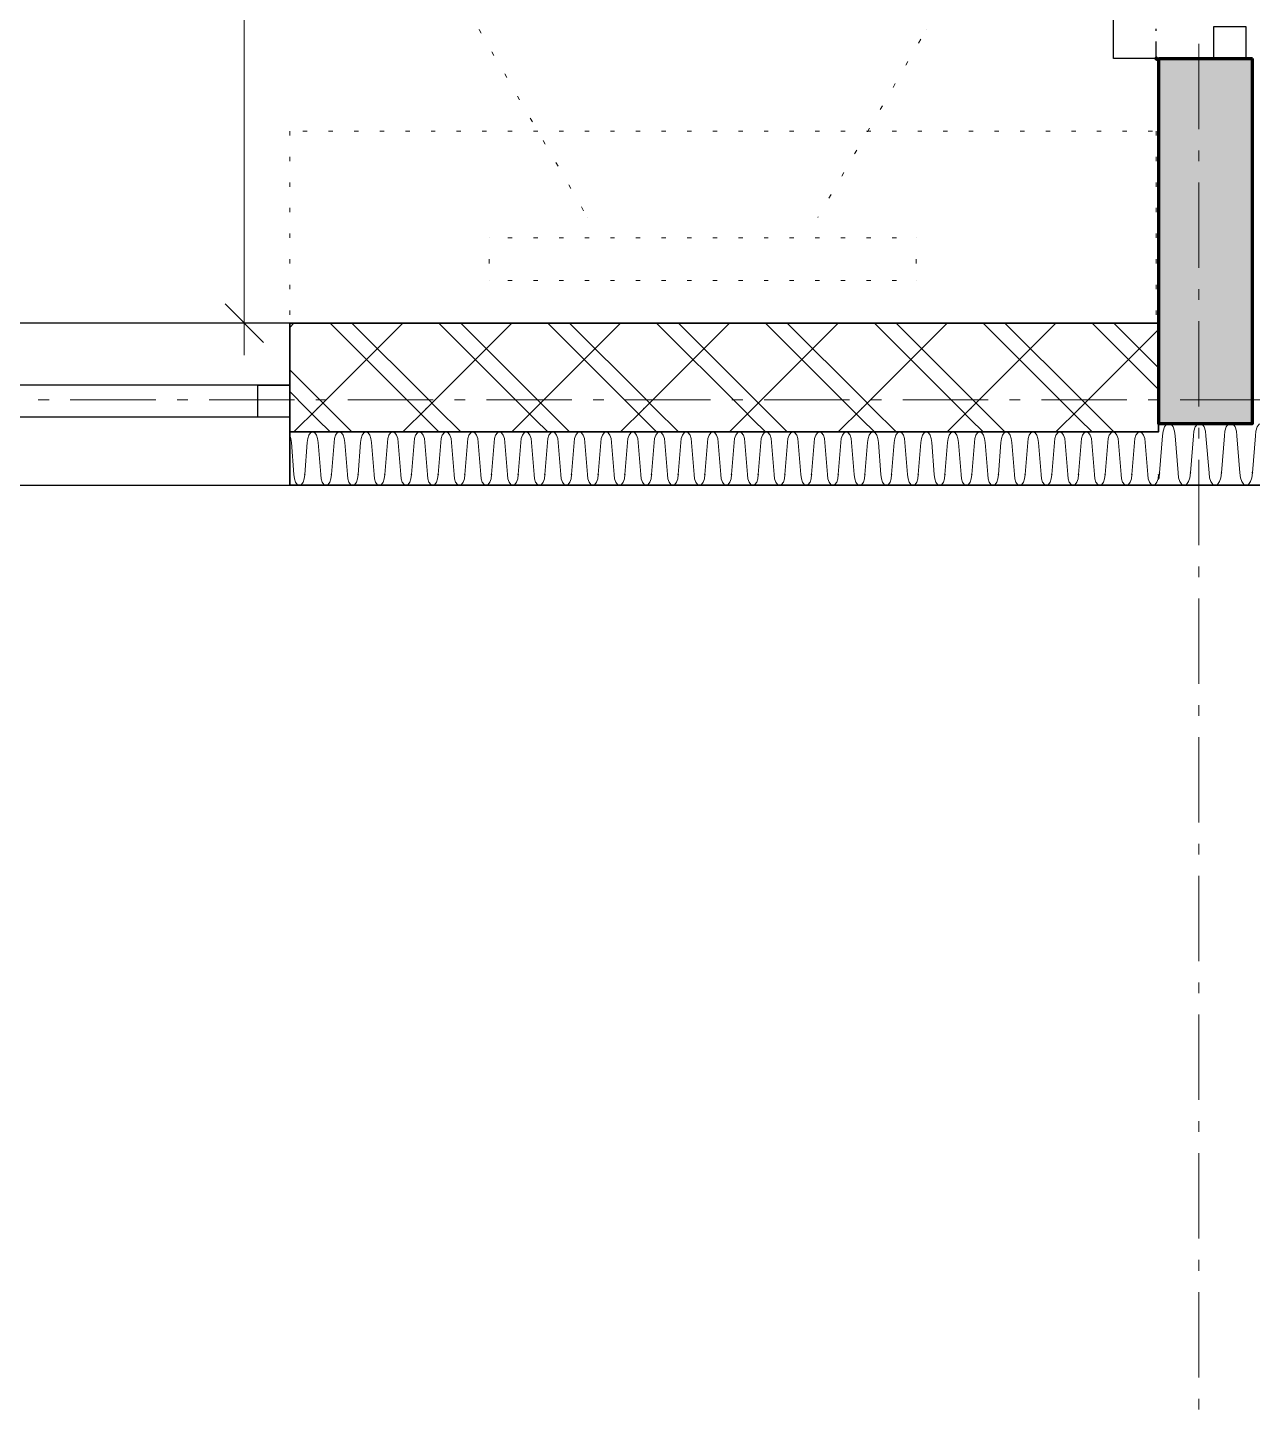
# Model space of a CAD drawing. Header units: millimetres. Extents: x 0 to 594, y 0 to 420.
# Drawn here: x 514.33 to 543.73, y 126.02 to 159.21 of the extents above; entities that cross this region are included whole.
import ezdxf

# ---------------------------------------------------------------- set-up
doc = ezdxf.new("R2010")
doc.units = ezdxf.units.MM
doc.header["$LTSCALE"] = 8
for name, color, linetype in [('PDF_Dvere', 7, 'Continuous'), ('PDF_Koty delkove', 7, 'Continuous'), ('PDF_Nabytek', 7, 'Continuous'), ('PDF_Obecne 0.25', 7, 'Continuous'), ('PDF_Okna', 7, 'Continuous'), ('PDF_Osy hlavni', 7, 'Continuous'), ('PDF_Steny obvodove nosne', 7, 'Continuous'), ('PDF_Steny sendvic', 7, 'Continuous'), ('PDF_Zatepleni', 7, 'Continuous')]:
    doc.layers.add(name, color=color, linetype=linetype)

msp = doc.modelspace()

# ---------------------------------------------------------------- linework, layer by layer
at = {"layer": 'PDF_Dvere', "lineweight": 25}
msp.add_lwpolyline([(543.58, 159.232), (543.58, 158.464), (542.811, 158.464), (542.811, 159.232)], close=True, dxfattribs=at)
at = {"layer": 'PDF_Koty delkove', "lineweight": 18}
for points in [[(519.529, 152.109), (519.529, 182.523), (519.529, 204.332), (519.529, 205.818), (519.529, 206.843), (519.529, 230.059), (519.529, 231.75), (519.529, 233.852)], [(519.99, 151.647), (519.068, 152.57)], [(520.298, 152.109), (519.529, 152.109), (518.76, 152.109)], [(519.529, 152.109), (519.529, 151.34)]]:
    msp.add_lwpolyline(points, dxfattribs=at)
at = {"layer": 'PDF_Nabytek', "lineweight": 13}
for points in [[(525.159, 159.171), (525.159, 159.171)], [(525.217, 159.07), (525.166, 159.159)], [(535.913, 159.171), (535.913, 159.171)], [(525.524, 158.538), (525.473, 158.626)], [(535.72, 158.836), (535.771, 158.925)], [(535.412, 158.304), (535.464, 158.392)], [(525.832, 158.005), (525.781, 158.094)], [(535.105, 157.771), (535.156, 157.86)], [(526.139, 157.472), (526.088, 157.561)], [(534.797, 157.238), (534.849, 157.327)], [(526.447, 156.94), (526.396, 157.028)], [(520.62, 156.721), (520.62, 156.721)], [(520.62, 156.721), (520.62, 156.721)], [(520.62, 156.616), (520.62, 156.719)], [(521.041, 156.721), (520.938, 156.721)], [(521.656, 156.721), (521.553, 156.721)], [(522.271, 156.721), (522.168, 156.721)], [(522.886, 156.721), (522.783, 156.721)], [(523.501, 156.721), (523.398, 156.721)], [(524.116, 156.721), (524.013, 156.721)], [(524.731, 156.721), (524.628, 156.721)], [(525.346, 156.721), (525.243, 156.721)], [(525.961, 156.721), (525.858, 156.721)], [(526.576, 156.721), (526.473, 156.721)], [(527.191, 156.721), (527.088, 156.721)], [(527.806, 156.721), (527.703, 156.721)], [(528.421, 156.721), (528.318, 156.721)], [(529.036, 156.721), (528.933, 156.721)], [(529.651, 156.721), (529.548, 156.721)], [(530.266, 156.721), (530.163, 156.721)], [(530.881, 156.721), (530.778, 156.721)], [(531.496, 156.721), (531.393, 156.721)], [(532.111, 156.721), (532.008, 156.721)], [(532.726, 156.721), (532.623, 156.721)], [(533.341, 156.721), (533.238, 156.721)], [(533.956, 156.721), (533.853, 156.721)], [(534.571, 156.721), (534.468, 156.721)], [(534.49, 156.706), (534.541, 156.795)], [(535.186, 156.721), (535.083, 156.721)], [(535.801, 156.721), (535.698, 156.721)], [(536.416, 156.721), (536.313, 156.721)], [(537.031, 156.721), (536.928, 156.721)], [(537.646, 156.721), (537.543, 156.721)], [(538.261, 156.721), (538.158, 156.721)], [(538.876, 156.721), (538.773, 156.721)], [(539.491, 156.721), (539.388, 156.721)], [(540.106, 156.721), (540.003, 156.721)], [(540.721, 156.721), (540.618, 156.721)], [(541.336, 156.721), (541.233, 156.721)], [(541.427, 156.721), (541.427, 156.721)], [(541.427, 156.721), (541.427, 156.721)], [(541.427, 156.616), (541.427, 156.719)], [(526.754, 156.407), (526.703, 156.496)], [(520.62, 156.001), (520.62, 156.104)], [(534.182, 156.173), (534.234, 156.262)], [(541.427, 156.001), (541.427, 156.104)], [(527.062, 155.875), (527.011, 155.963)], [(533.875, 155.641), (533.926, 155.729)], [(520.62, 155.386), (520.62, 155.489)], [(527.369, 155.342), (527.318, 155.431)], [(541.427, 155.386), (541.427, 155.489)], [(533.567, 155.108), (533.619, 155.197)], [(520.62, 154.771), (520.62, 154.874)], [(527.677, 154.809), (527.626, 154.898)], [(527.771, 154.647), (527.771, 154.647)], [(533.301, 154.647), (533.311, 154.664)], [(533.301, 154.647), (533.301, 154.647)], [(541.427, 154.771), (541.427, 154.874)], [(520.62, 154.156), (520.62, 154.259)], [(525.411, 154.156), (525.411, 154.159)], [(525.411, 154.159), (525.411, 154.159)], [(525.411, 154.159), (525.411, 154.159)], [(525.961, 154.159), (525.858, 154.159)], [(526.576, 154.159), (526.473, 154.159)], [(527.191, 154.159), (527.088, 154.159)], [(527.806, 154.159), (527.703, 154.159)], [(528.421, 154.159), (528.318, 154.159)], [(529.036, 154.159), (528.933, 154.159)], [(529.651, 154.159), (529.548, 154.159)], [(530.266, 154.159), (530.163, 154.159)], [(530.881, 154.159), (530.778, 154.159)], [(531.496, 154.159), (531.393, 154.159)], [(532.111, 154.159), (532.008, 154.159)], [(532.726, 154.159), (532.623, 154.159)], [(533.341, 154.159), (533.238, 154.159)], [(533.956, 154.159), (533.853, 154.159)], [(534.571, 154.159), (534.468, 154.159)], [(535.186, 154.159), (535.083, 154.159)], [(535.661, 154.156), (535.661, 154.159)], [(535.661, 154.159), (535.661, 154.159)], [(535.661, 154.159), (535.661, 154.159)], [(541.427, 154.156), (541.427, 154.259)], [(520.62, 153.541), (520.62, 153.644)], [(525.411, 153.541), (525.411, 153.644)], [(535.661, 153.541), (535.661, 153.644)], [(541.427, 153.541), (541.427, 153.644)], [(520.62, 152.926), (520.62, 153.029)], [(525.411, 153.134), (525.411, 153.134)], [(525.411, 153.134), (525.411, 153.134)], [(525.961, 153.134), (525.858, 153.134)], [(526.576, 153.134), (526.473, 153.134)], [(527.191, 153.134), (527.088, 153.134)], [(527.806, 153.134), (527.703, 153.134)], [(528.421, 153.134), (528.318, 153.134)], [(529.036, 153.134), (528.933, 153.134)], [(529.651, 153.134), (529.548, 153.134)], [(530.266, 153.134), (530.163, 153.134)], [(530.881, 153.134), (530.778, 153.134)], [(531.496, 153.134), (531.393, 153.134)], [(532.111, 153.134), (532.008, 153.134)], [(532.726, 153.134), (532.623, 153.134)], [(533.341, 153.134), (533.238, 153.134)], [(533.956, 153.134), (533.853, 153.134)], [(534.571, 153.134), (534.468, 153.134)], [(535.186, 153.134), (535.083, 153.134)], [(535.661, 153.134), (535.661, 153.134)], [(535.661, 153.134), (535.661, 153.134)], [(541.427, 152.926), (541.427, 153.029)], [(520.62, 152.311), (520.62, 152.414)], [(541.427, 152.311), (541.427, 152.414)], [(520.62, 152.109), (520.62, 152.109)], [(520.62, 152.109), (520.62, 152.109)], [(521.041, 152.109), (520.938, 152.109)], [(521.656, 152.109), (521.553, 152.109)], [(522.271, 152.109), (522.168, 152.109)], [(522.886, 152.109), (522.783, 152.109)], [(523.501, 152.109), (523.398, 152.109)], [(524.116, 152.109), (524.013, 152.109)], [(524.731, 152.109), (524.628, 152.109)], [(525.346, 152.109), (525.243, 152.109)], [(525.961, 152.109), (525.858, 152.109)], [(526.576, 152.109), (526.473, 152.109)], [(527.191, 152.109), (527.088, 152.109)], [(527.806, 152.109), (527.703, 152.109)], [(528.421, 152.109), (528.318, 152.109)], [(529.036, 152.109), (528.933, 152.109)], [(529.651, 152.109), (529.548, 152.109)], [(530.266, 152.109), (530.163, 152.109)], [(530.881, 152.109), (530.778, 152.109)], [(531.496, 152.109), (531.393, 152.109)], [(532.111, 152.109), (532.008, 152.109)], [(532.726, 152.109), (532.623, 152.109)], [(533.341, 152.109), (533.238, 152.109)], [(533.956, 152.109), (533.853, 152.109)], [(534.571, 152.109), (534.468, 152.109)], [(535.186, 152.109), (535.083, 152.109)], [(535.801, 152.109), (535.698, 152.109)], [(536.416, 152.109), (536.313, 152.109)], [(537.031, 152.109), (536.928, 152.109)], [(537.646, 152.109), (537.543, 152.109)], [(538.261, 152.109), (538.158, 152.109)], [(538.876, 152.109), (538.773, 152.109)], [(539.491, 152.109), (539.388, 152.109)], [(540.106, 152.109), (540.003, 152.109)], [(540.721, 152.109), (540.618, 152.109)], [(541.336, 152.109), (541.233, 152.109)], [(541.427, 152.109), (541.427, 152.109)], [(541.427, 152.109), (541.427, 152.109)]]:
    msp.add_lwpolyline(points, dxfattribs=at)
at = {"layer": 'PDF_Obecne 0.25', "lineweight": 25}
msp.add_lwpolyline([(541.427, 158.464), (540.402, 158.464), (540.402, 168.714), (541.427, 168.714)], dxfattribs=at)
at = {"layer": 'PDF_Okna', "lineweight": 25}
for points in [[(520.62, 152.109), (510.37, 152.109)], [(520.62, 150.622), (510.37, 150.622)], [(520.62, 149.854), (510.37, 149.854)], [(510.37, 148.214), (520.62, 148.214)]]:
    msp.add_lwpolyline(points, dxfattribs=at)
msp.add_lwpolyline([(520.62, 149.854), (519.851, 149.854), (519.851, 150.622), (520.62, 150.622)], close=True, dxfattribs=at)
at = {"layer": 'PDF_Osy hlavni', "lineweight": 18}
for points in [[(542.452, 156.77), (542.452, 158.82)], [(542.452, 156.001), (542.452, 156.257)], [(542.452, 153.439), (542.452, 155.489)], [(542.452, 152.67), (542.452, 152.926)], [(542.452, 150.108), (542.452, 152.158)], [(514.84, 150.264), (514.583, 150.264)], [(517.402, 150.264), (515.352, 150.264)], [(518.171, 150.264), (517.915, 150.264)], [(520.733, 150.264), (518.683, 150.264)], [(521.502, 150.264), (521.246, 150.264)], [(524.064, 150.264), (522.015, 150.264)], [(524.833, 150.264), (524.577, 150.264)], [(527.396, 150.264), (525.346, 150.264)], [(528.164, 150.264), (527.908, 150.264)], [(530.727, 150.264), (528.677, 150.264)], [(531.496, 150.264), (531.239, 150.264)], [(534.058, 150.264), (532.008, 150.264)], [(534.827, 150.264), (534.571, 150.264)], [(537.389, 150.264), (535.339, 150.264)], [(538.158, 150.264), (537.902, 150.264)], [(540.721, 150.264), (538.671, 150.264)], [(541.489, 150.264), (541.233, 150.264)], [(544.052, 150.264), (542.002, 150.264)], [(542.452, 149.339), (542.452, 149.595)], [(542.452, 146.776), (542.452, 148.826)], [(542.452, 146.008), (542.452, 146.264)], [(542.452, 143.445), (542.452, 145.495)], [(542.452, 142.676), (542.452, 142.933)], [(542.452, 140.114), (542.452, 142.164)], [(542.452, 139.345), (542.452, 139.601)], [(542.452, 136.783), (542.452, 138.833)], [(542.452, 136.014), (542.452, 136.27)], [(542.452, 133.451), (542.452, 135.501)], [(542.452, 132.683), (542.452, 132.939)], [(542.452, 130.12), (542.452, 132.17)], [(542.452, 129.351), (542.452, 129.608)], [(542.452, 126.789), (542.452, 128.839)], [(542.452, 126.02), (542.452, 126.277)]]:
    msp.add_lwpolyline(points, dxfattribs=at)
at = {"layer": 'PDF_Steny obvodove nosne', "lineweight": 70}
for points in [[(541.478, 158.464), (541.478, 152.109), (541.478, 149.7), (543.733, 149.7), (543.733, 158.464)], [(541.478, 158.464), (542.811, 158.464), (543.58, 158.464), (543.733, 158.464)]]:
    msp.add_lwpolyline(points, dxfattribs=at)
at = {"layer": 'PDF_Steny obvodove nosne', "color": 9, "lineweight": 9, "true_color": 0xc0c0c0, "transparency": 33554559}
msp.add_solid([(541.478, 149.7), (543.733, 149.7), (541.478, 158.464), (543.733, 158.464)], dxfattribs=at)
at = {"layer": 'PDF_Steny sendvic', "lineweight": 25}
for points in [[(541.427, 159.127), (541.427, 159.179)], [(541.427, 158.464), (541.427, 158.871)]]:
    msp.add_lwpolyline(points, dxfattribs=at)
at = {"layer": 'PDF_Steny sendvic', "lineweight": 9}
for points in [[(520.62, 152.006), (520.722, 152.109)], [(520.722, 149.495), (521.286, 150.059), (523.336, 152.109)], [(523.638, 150.059), (521.588, 152.109)], [(523.9, 150.32), (522.111, 152.109)], [(523.336, 149.495), (523.9, 150.059), (525.95, 152.109)], [(526.252, 150.059), (524.202, 152.109)], [(526.514, 150.32), (524.725, 152.109)], [(525.95, 149.495), (526.514, 150.059), (528.564, 152.109)], [(528.866, 150.059), (526.816, 152.109)], [(529.127, 150.32), (527.339, 152.109)], [(528.564, 149.495), (529.127, 150.059), (531.177, 152.109)], [(531.48, 150.059), (529.43, 152.109)], [(531.741, 150.32), (529.952, 152.109)], [(531.177, 149.495), (531.741, 150.059), (533.791, 152.109)], [(534.093, 150.059), (532.043, 152.109)], [(534.355, 150.32), (532.566, 152.109)], [(533.791, 149.495), (534.355, 150.059), (536.405, 152.109)], [(536.707, 150.059), (534.657, 152.109)], [(536.968, 150.32), (535.18, 152.109)], [(536.405, 149.495), (536.968, 150.059), (539.018, 152.109)], [(539.321, 150.059), (537.271, 152.109)], [(539.582, 150.32), (537.794, 152.109)], [(541.478, 150.515), (539.885, 152.109)], [(541.478, 151.038), (540.407, 152.109)], [(539.018, 149.495), (539.582, 150.059), (541.478, 151.955)], [(521.286, 150.32), (520.62, 150.986)], [(521.025, 150.059), (520.62, 150.464)], [(521.286, 149.797), (521.025, 150.059)], [(521.547, 150.059), (521.286, 150.32)], [(522.111, 149.495), (521.547, 150.059)], [(523.9, 149.797), (523.638, 150.059)], [(524.161, 150.059), (523.9, 150.32)], [(524.725, 149.495), (524.161, 150.059)], [(526.514, 149.797), (526.252, 150.059)], [(526.775, 150.059), (526.514, 150.32)], [(527.339, 149.495), (526.775, 150.059)], [(529.127, 149.797), (528.866, 150.059)], [(529.389, 150.059), (529.127, 150.32)], [(529.952, 149.495), (529.389, 150.059)], [(531.741, 149.797), (531.48, 150.059)], [(532.002, 150.059), (531.741, 150.32)], [(532.566, 149.495), (532.002, 150.059)], [(534.355, 149.797), (534.093, 150.059)], [(534.616, 150.059), (534.355, 150.32)], [(535.18, 149.495), (534.616, 150.059)], [(536.968, 149.797), (536.707, 150.059)], [(537.23, 150.059), (536.968, 150.32)], [(537.794, 149.495), (537.23, 150.059)], [(539.582, 149.797), (539.321, 150.059)], [(539.844, 150.059), (539.582, 150.32)], [(540.407, 149.495), (539.844, 150.059)], [(521.588, 149.495), (521.286, 149.797)], [(524.202, 149.495), (523.9, 149.797)], [(526.816, 149.495), (526.514, 149.797)], [(529.43, 149.495), (529.127, 149.797)], [(532.043, 149.495), (531.741, 149.797)], [(534.657, 149.495), (534.355, 149.797)], [(537.271, 149.495), (536.968, 149.797)], [(539.885, 149.495), (539.582, 149.797)], [(520.659, 149.239), (520.649, 149.337), (520.621, 149.421), (520.62, 149.423)], [(521.157, 149.495), (521.122, 149.477), (521.08, 149.421), (521.052, 149.337), (521.042, 149.239)], [(521.3, 149.239), (521.29, 149.337), (521.262, 149.421), (521.22, 149.477), (521.184, 149.495)], [(521.798, 149.495), (521.762, 149.477), (521.72, 149.421), (521.692, 149.337), (521.683, 149.239)], [(521.94, 149.239), (521.93, 149.337), (521.902, 149.421), (521.861, 149.477), (521.825, 149.495)], [(522.439, 149.495), (522.403, 149.477), (522.361, 149.421), (522.333, 149.337), (522.323, 149.239)], [(522.571, 149.337), (522.543, 149.421), (522.501, 149.477), (522.465, 149.495)], [(522.581, 149.239), (522.571, 149.337)], [(523.079, 149.495), (523.043, 149.477), (523.002, 149.421), (522.974, 149.337), (522.964, 149.239)], [(523.221, 149.239), (523.212, 149.337), (523.184, 149.421), (523.142, 149.477), (523.106, 149.495)], [(523.72, 149.495), (523.684, 149.477), (523.642, 149.421), (523.614, 149.337), (523.605, 149.239)], [(523.862, 149.239), (523.852, 149.337), (523.824, 149.421), (523.783, 149.477), (523.747, 149.495)], [(524.283, 149.421), (524.255, 149.337), (524.245, 149.239)], [(524.36, 149.495), (524.325, 149.477), (524.283, 149.421)], [(524.503, 149.239), (524.493, 149.337), (524.465, 149.421), (524.423, 149.477), (524.387, 149.495)], [(525.001, 149.495), (524.965, 149.477), (524.923, 149.421), (524.896, 149.337), (524.886, 149.239)], [(525.143, 149.239), (525.133, 149.337), (525.106, 149.421), (525.064, 149.477), (525.028, 149.495)], [(525.642, 149.495), (525.606, 149.477), (525.564, 149.421), (525.536, 149.337), (525.526, 149.239)], [(525.784, 149.239), (525.774, 149.337), (525.746, 149.421), (525.704, 149.477), (525.669, 149.495)], [(526.282, 149.495), (526.246, 149.477), (526.205, 149.421), (526.177, 149.337), (526.167, 149.239)], [(526.425, 149.239), (526.415, 149.337), (526.387, 149.421), (526.345, 149.477), (526.309, 149.495)], [(526.923, 149.495), (526.887, 149.477), (526.845, 149.421), (526.817, 149.337), (526.808, 149.239)], [(527.065, 149.239), (527.055, 149.337), (527.027, 149.421), (526.986, 149.477), (526.95, 149.495)], [(527.564, 149.495), (527.528, 149.477), (527.486, 149.421), (527.458, 149.337), (527.448, 149.239)], [(527.706, 149.239), (527.696, 149.337), (527.668, 149.421), (527.626, 149.477), (527.59, 149.495)], [(528.204, 149.495), (528.168, 149.477), (528.127, 149.421), (528.099, 149.337), (528.089, 149.239)], [(528.346, 149.239), (528.337, 149.337), (528.309, 149.421), (528.267, 149.477), (528.231, 149.495)], [(528.845, 149.495), (528.809, 149.477), (528.767, 149.421), (528.739, 149.337), (528.729, 149.239)], [(528.987, 149.239), (528.977, 149.337), (528.949, 149.421), (528.907, 149.477), (528.872, 149.495)], [(529.485, 149.495), (529.45, 149.477), (529.408, 149.421), (529.38, 149.337), (529.37, 149.239)], [(529.628, 149.239), (529.618, 149.337), (529.59, 149.421), (529.548, 149.477), (529.512, 149.495)], [(530.126, 149.495), (530.09, 149.477), (530.048, 149.421), (530.02, 149.337), (530.011, 149.239), (529.947, 148.47)], [(530.268, 149.239), (530.258, 149.337), (530.231, 149.421), (530.189, 149.477), (530.153, 149.495)], [(530.767, 149.495), (530.731, 149.477), (530.689, 149.421), (530.661, 149.337), (530.651, 149.239)], [(530.829, 149.477), (530.794, 149.495)], [(530.909, 149.239), (530.899, 149.337), (530.871, 149.421), (530.829, 149.477)], [(531.407, 149.495), (531.371, 149.477), (531.33, 149.421), (531.302, 149.337), (531.292, 149.239), (531.229, 148.47)], [(531.549, 149.239), (531.54, 149.337), (531.512, 149.421), (531.47, 149.477), (531.434, 149.495)], [(532.048, 149.495), (532.012, 149.477), (531.97, 149.421), (531.942, 149.337), (531.933, 149.239)], [(532.19, 149.239), (532.18, 149.337), (532.152, 149.421), (532.111, 149.477), (532.075, 149.495)], [(532.688, 149.495), (532.653, 149.477), (532.611, 149.421), (532.583, 149.337), (532.573, 149.239)], [(532.831, 149.239), (532.821, 149.337), (532.793, 149.421), (532.751, 149.477), (532.715, 149.495)], [(533.329, 149.495), (533.293, 149.477), (533.252, 149.421), (533.224, 149.337), (533.214, 149.239)], [(533.471, 149.239), (533.462, 149.337), (533.434, 149.421), (533.392, 149.477), (533.356, 149.495)], [(533.97, 149.495), (533.934, 149.477), (533.892, 149.421), (533.864, 149.337), (533.854, 149.239)], [(534.112, 149.239), (534.102, 149.337), (534.074, 149.421), (534.032, 149.477), (533.997, 149.495)], [(534.61, 149.495), (534.575, 149.477), (534.533, 149.421), (534.505, 149.337), (534.495, 149.239)], [(534.753, 149.239), (534.743, 149.337), (534.715, 149.421), (534.673, 149.477), (534.637, 149.495)], [(535.251, 149.495), (535.215, 149.477), (535.173, 149.421), (535.145, 149.337), (535.136, 149.239)], [(535.393, 149.239), (535.383, 149.337), (535.355, 149.421), (535.314, 149.477), (535.278, 149.495)], [(535.892, 149.495), (535.856, 149.477), (535.814, 149.421), (535.786, 149.337), (535.776, 149.239)], [(536.034, 149.239), (536.024, 149.337), (535.996, 149.421), (535.954, 149.477), (535.918, 149.495)], [(536.532, 149.495), (536.496, 149.477), (536.455, 149.421), (536.427, 149.337), (536.417, 149.239)], [(536.674, 149.239), (536.665, 149.337), (536.637, 149.421), (536.595, 149.477), (536.559, 149.495)], [(537.173, 149.495), (537.137, 149.477), (537.095, 149.421), (537.067, 149.337), (537.058, 149.239)], [(537.315, 149.239), (537.305, 149.337), (537.277, 149.421), (537.236, 149.477), (537.2, 149.495)], [(537.813, 149.495), (537.778, 149.477), (537.736, 149.421), (537.708, 149.337), (537.698, 149.239)], [(537.956, 149.239), (537.946, 149.337), (537.918, 149.421), (537.876, 149.477), (537.84, 149.495)], [(538.454, 149.495), (538.418, 149.477), (538.376, 149.421), (538.349, 149.337), (538.339, 149.239)], [(538.586, 149.337), (538.559, 149.421), (538.517, 149.477), (538.481, 149.495)], [(538.596, 149.239), (538.586, 149.337)], [(539.095, 149.495), (539.059, 149.477), (539.017, 149.421), (538.989, 149.337), (538.979, 149.239)], [(539.237, 149.239), (539.227, 149.337), (539.199, 149.421), (539.157, 149.477), (539.122, 149.495)], [(539.735, 149.495), (539.699, 149.477), (539.658, 149.421), (539.63, 149.337), (539.62, 149.239)], [(539.878, 149.239), (539.868, 149.337), (539.84, 149.421), (539.798, 149.477), (539.762, 149.495)], [(540.298, 149.421), (540.27, 149.337), (540.261, 149.239)], [(540.376, 149.495), (540.34, 149.477), (540.298, 149.421)], [(540.518, 149.239), (540.508, 149.337), (540.48, 149.421), (540.439, 149.477), (540.403, 149.495)], [(541.017, 149.495), (540.981, 149.477), (540.939, 149.421), (540.911, 149.337), (540.901, 149.239)], [(541.222, 148.47), (541.159, 149.239), (541.149, 149.337), (541.121, 149.421), (541.079, 149.477), (541.043, 149.495)], [(520.722, 148.47), (520.659, 149.239)], [(521.042, 149.239), (520.979, 148.47)], [(521.042, 149.239), (521.042, 149.239)], [(521.363, 148.47), (521.3, 149.239)], [(521.683, 149.239), (521.619, 148.47)], [(521.683, 149.239), (521.683, 149.239)], [(522.004, 148.47), (521.94, 149.239)], [(522.323, 149.239), (522.26, 148.47)], [(522.323, 149.239), (522.323, 149.239)], [(522.644, 148.47), (522.581, 149.239)], [(522.964, 149.239), (522.9, 148.47)], [(522.964, 149.239), (522.964, 149.239)], [(523.285, 148.47), (523.221, 149.239)], [(523.605, 149.239), (523.541, 148.47)], [(523.605, 149.239), (523.605, 149.239)], [(523.862, 149.239), (523.925, 148.47), (523.935, 148.372), (523.963, 148.289), (524.005, 148.233), (524.054, 148.214)], [(524.245, 149.239), (524.182, 148.47)], [(524.245, 149.239), (524.245, 149.239)], [(524.566, 148.47), (524.503, 149.239)], [(524.886, 149.239), (524.822, 148.47)], [(524.886, 149.239), (524.886, 149.239)], [(525.143, 149.239), (525.207, 148.47), (525.216, 148.372), (525.244, 148.289), (525.286, 148.233), (525.335, 148.214)], [(525.526, 149.239), (525.463, 148.47)], [(525.526, 149.239), (525.526, 149.239)], [(525.847, 148.47), (525.784, 149.239)], [(526.167, 149.239), (526.104, 148.47)], [(526.167, 149.239), (526.167, 149.239)], [(526.488, 148.47), (526.425, 149.239)], [(526.808, 149.239), (526.744, 148.47)], [(526.808, 149.239), (526.808, 149.239)], [(527.129, 148.47), (527.065, 149.239)], [(527.448, 149.239), (527.385, 148.47)], [(527.448, 149.239), (527.448, 149.239)], [(527.769, 148.47), (527.706, 149.239)], [(528.089, 149.239), (528.025, 148.47)], [(528.089, 149.239), (528.089, 149.239)], [(528.41, 148.47), (528.346, 149.239)], [(528.729, 149.239), (528.666, 148.47)], [(528.729, 149.239), (528.729, 149.239)], [(529.05, 148.47), (528.987, 149.239)], [(529.37, 149.239), (529.307, 148.47)], [(529.37, 149.239), (529.37, 149.239)], [(529.691, 148.47), (529.628, 149.239)], [(530.011, 149.239), (530.011, 149.239)], [(530.332, 148.47), (530.268, 149.239)], [(530.651, 149.239), (530.588, 148.47)], [(530.651, 149.239), (530.651, 149.239)], [(530.972, 148.47), (530.909, 149.239)], [(531.292, 149.239), (531.292, 149.239)], [(531.613, 148.47), (531.549, 149.239)], [(531.933, 149.239), (531.869, 148.47)], [(531.933, 149.239), (531.933, 149.239)], [(532.254, 148.47), (532.19, 149.239)], [(532.573, 149.239), (532.51, 148.47)], [(532.573, 149.239), (532.573, 149.239)], [(532.894, 148.47), (532.831, 149.239)], [(533.214, 149.239), (533.15, 148.47)], [(533.214, 149.239), (533.214, 149.239)], [(533.535, 148.47), (533.471, 149.239)], [(533.854, 149.239), (533.791, 148.47)], [(533.854, 149.239), (533.854, 149.239)], [(534.175, 148.47), (534.112, 149.239)], [(534.495, 149.239), (534.432, 148.47)], [(534.495, 149.239), (534.495, 149.239)], [(534.816, 148.47), (534.753, 149.239)], [(535.136, 149.239), (535.072, 148.47)], [(535.136, 149.239), (535.136, 149.239)], [(535.457, 148.47), (535.393, 149.239)], [(535.776, 149.239), (535.713, 148.47)], [(535.776, 149.239), (535.776, 149.239)], [(536.097, 148.47), (536.034, 149.239)], [(536.417, 149.239), (536.353, 148.47)], [(536.417, 149.239), (536.417, 149.239)], [(536.738, 148.47), (536.674, 149.239)], [(537.058, 149.239), (536.994, 148.47)], [(537.058, 149.239), (537.058, 149.239)], [(537.378, 148.47), (537.315, 149.239)], [(537.698, 149.239), (537.635, 148.47)], [(537.698, 149.239), (537.698, 149.239)], [(538.019, 148.47), (537.956, 149.239)], [(538.339, 149.239), (538.275, 148.47)], [(538.339, 149.239), (538.339, 149.239)], [(538.66, 148.47), (538.596, 149.239)], [(538.979, 149.239), (538.916, 148.47)], [(538.979, 149.239), (538.979, 149.239)], [(539.3, 148.47), (539.237, 149.239)], [(539.62, 149.239), (539.557, 148.47)], [(539.62, 149.239), (539.62, 149.239)], [(539.941, 148.47), (539.878, 149.239)], [(540.261, 149.239), (540.197, 148.47)], [(540.261, 149.239), (540.261, 149.239)], [(540.582, 148.47), (540.518, 149.239)], [(540.901, 149.239), (540.838, 148.47)], [(540.901, 149.239), (540.901, 149.239)], [(520.722, 148.47), (520.732, 148.372), (520.76, 148.289), (520.801, 148.233), (520.85, 148.214)], [(520.85, 148.214), (520.9, 148.233), (520.941, 148.289), (520.969, 148.372), (520.979, 148.47)], [(521.363, 148.47), (521.373, 148.372), (521.401, 148.289), (521.442, 148.233), (521.491, 148.214)], [(521.491, 148.214), (521.54, 148.233), (521.582, 148.289), (521.609, 148.372), (521.619, 148.47)], [(522.004, 148.47), (522.013, 148.372), (522.041, 148.289), (522.083, 148.233), (522.132, 148.214)], [(522.132, 148.214), (522.181, 148.233), (522.222, 148.289), (522.25, 148.372), (522.26, 148.47)], [(522.644, 148.47), (522.654, 148.372), (522.682, 148.289), (522.723, 148.233), (522.772, 148.214)], [(522.772, 148.214), (522.821, 148.233), (522.863, 148.289), (522.891, 148.372), (522.9, 148.47)], [(523.285, 148.47), (523.295, 148.372), (523.322, 148.289), (523.364, 148.233), (523.413, 148.214)], [(523.413, 148.214), (523.462, 148.233), (523.504, 148.289), (523.531, 148.372), (523.541, 148.47)], [(524.054, 148.214), (524.103, 148.233), (524.144, 148.289), (524.172, 148.372), (524.182, 148.47)], [(524.566, 148.47), (524.576, 148.372), (524.604, 148.289), (524.645, 148.233), (524.694, 148.214)], [(524.694, 148.214), (524.743, 148.233), (524.785, 148.289), (524.813, 148.372), (524.822, 148.47)], [(525.335, 148.214), (525.384, 148.233), (525.425, 148.289), (525.453, 148.372), (525.463, 148.47)], [(525.847, 148.47), (525.857, 148.372), (525.885, 148.289), (525.926, 148.233), (525.975, 148.214)], [(525.975, 148.214), (526.024, 148.233), (526.066, 148.289), (526.094, 148.372), (526.104, 148.47)], [(526.488, 148.47), (526.498, 148.372), (526.525, 148.289), (526.567, 148.233), (526.616, 148.214), (526.665, 148.233), (526.707, 148.289), (526.734, 148.372), (526.744, 148.47)], [(527.129, 148.47), (527.138, 148.372), (527.166, 148.289), (527.208, 148.233), (527.257, 148.214)], [(527.257, 148.214), (527.306, 148.233), (527.347, 148.289), (527.375, 148.372), (527.385, 148.47)], [(527.769, 148.47), (527.779, 148.372), (527.807, 148.289), (527.848, 148.233), (527.897, 148.214)], [(527.897, 148.214), (527.946, 148.233), (527.988, 148.289), (528.016, 148.372), (528.025, 148.47)], [(528.41, 148.47), (528.42, 148.372), (528.447, 148.289), (528.489, 148.233), (528.538, 148.214), (528.587, 148.233), (528.629, 148.289), (528.656, 148.372), (528.666, 148.47)], [(529.05, 148.47), (529.06, 148.372), (529.088, 148.289), (529.129, 148.233), (529.179, 148.214)], [(529.179, 148.214), (529.228, 148.233), (529.269, 148.289), (529.297, 148.372), (529.307, 148.47)], [(529.691, 148.47), (529.701, 148.372), (529.729, 148.289), (529.77, 148.233), (529.819, 148.214)], [(529.819, 148.214), (529.868, 148.233), (529.91, 148.289), (529.938, 148.372), (529.947, 148.47)], [(530.332, 148.47), (530.341, 148.372), (530.369, 148.289), (530.411, 148.233), (530.46, 148.214), (530.509, 148.233), (530.55, 148.289), (530.578, 148.372), (530.588, 148.47)], [(530.972, 148.47), (530.982, 148.372), (531.01, 148.289), (531.051, 148.233), (531.1, 148.214)], [(531.1, 148.214), (531.149, 148.233), (531.191, 148.289), (531.219, 148.372), (531.229, 148.47)], [(531.613, 148.47), (531.623, 148.372), (531.65, 148.289), (531.692, 148.233), (531.741, 148.214)], [(531.741, 148.214), (531.79, 148.233), (531.832, 148.289), (531.859, 148.372), (531.869, 148.47)], [(532.254, 148.47), (532.263, 148.372), (532.291, 148.289), (532.333, 148.233), (532.382, 148.214), (532.431, 148.233), (532.472, 148.289), (532.5, 148.372), (532.51, 148.47)], [(532.894, 148.47), (532.904, 148.372), (532.932, 148.289), (532.973, 148.233), (533.022, 148.214), (533.071, 148.233), (533.113, 148.289), (533.141, 148.372), (533.15, 148.47)], [(533.535, 148.47), (533.544, 148.372), (533.572, 148.289)], [(533.572, 148.289), (533.614, 148.233), (533.663, 148.214), (533.712, 148.233), (533.753, 148.289), (533.781, 148.372), (533.791, 148.47)], [(534.175, 148.47), (534.185, 148.372), (534.213, 148.289), (534.254, 148.233), (534.303, 148.214)], [(534.303, 148.214), (534.353, 148.233), (534.394, 148.289), (534.422, 148.372), (534.432, 148.47)], [(534.816, 148.47), (534.826, 148.372), (534.854, 148.289), (534.895, 148.233), (534.944, 148.214)], [(534.944, 148.214), (534.993, 148.233), (535.035, 148.289), (535.062, 148.372), (535.072, 148.47)], [(535.457, 148.47), (535.466, 148.372), (535.494, 148.289), (535.536, 148.233), (535.585, 148.214)], [(535.585, 148.214), (535.634, 148.233), (535.675, 148.289), (535.703, 148.372), (535.713, 148.47)], [(536.097, 148.47), (536.107, 148.372), (536.135, 148.289), (536.176, 148.233), (536.225, 148.214)], [(536.316, 148.289), (536.344, 148.372), (536.353, 148.47)], [(536.738, 148.47), (536.748, 148.372), (536.775, 148.289), (536.817, 148.233), (536.866, 148.214)], [(536.866, 148.214), (536.915, 148.233), (536.957, 148.289), (536.984, 148.372), (536.994, 148.47)], [(537.378, 148.47), (537.388, 148.372), (537.416, 148.289), (537.458, 148.233), (537.507, 148.214)], [(537.507, 148.214), (537.556, 148.233), (537.597, 148.289), (537.625, 148.372), (537.635, 148.47)], [(538.019, 148.47), (538.029, 148.372), (538.057, 148.289), (538.098, 148.233), (538.147, 148.214)], [(538.147, 148.214), (538.196, 148.233), (538.238, 148.289), (538.266, 148.372), (538.275, 148.47)], [(538.66, 148.47), (538.669, 148.372), (538.697, 148.289), (538.739, 148.233), (538.788, 148.214)], [(538.788, 148.214), (538.837, 148.233), (538.878, 148.289), (538.906, 148.372), (538.916, 148.47)], [(539.3, 148.47), (539.31, 148.372), (539.338, 148.289), (539.379, 148.233), (539.428, 148.214)], [(539.428, 148.214), (539.477, 148.233), (539.519, 148.289), (539.547, 148.372), (539.557, 148.47)], [(539.941, 148.47), (539.951, 148.372), (539.978, 148.289), (540.02, 148.233), (540.069, 148.214)], [(540.069, 148.214), (540.118, 148.233), (540.16, 148.289), (540.187, 148.372), (540.197, 148.47)], [(540.582, 148.47), (540.591, 148.372), (540.619, 148.289), (540.661, 148.233), (540.71, 148.214)], [(540.71, 148.214), (540.759, 148.233), (540.8, 148.289), (540.828, 148.372), (540.838, 148.47)], [(541.222, 148.47), (541.232, 148.372), (541.26, 148.289), (541.301, 148.233), (541.35, 148.214)], [(541.35, 148.214), (541.399, 148.233), (541.441, 148.289), (541.469, 148.372), (541.478, 148.47)], [(536.225, 148.214), (536.274, 148.233), (536.316, 148.289)]]:
    msp.add_lwpolyline(points, dxfattribs=at)
at = {"layer": 'PDF_Steny sendvic', "lineweight": 35}
for points in [[(520.62, 149.495), (541.478, 149.495), (541.478, 149.7), (541.478, 152.109), (541.427, 152.109), (520.62, 152.109)], [(541.478, 149.495), (520.62, 149.495), (520.62, 149.854), (520.62, 150.622), (520.62, 152.109)], [(520.62, 148.214), (520.62, 149.495)], [(520.62, 148.214), (541.478, 148.214)]]:
    msp.add_lwpolyline(points, dxfattribs=at)
at = {"layer": 'PDF_Steny sendvic', "lineweight": 25, "transparency": 33554559}
msp.add_solid([(541.427, 158.4), (541.363, 158.464), (541.491, 158.464), (541.427, 158.528)], dxfattribs=at)
at = {"layer": 'PDF_Steny sendvic', "lineweight": 9, "transparency": 33554559}
for points in [[(521.286, 150.036), (521.263, 150.059), (521.309, 150.059), (521.286, 150.082)], [(523.9, 150.036), (523.877, 150.059), (523.923, 150.059), (523.9, 150.082)], [(526.514, 150.036), (526.49, 150.059), (526.537, 150.059), (526.514, 150.082)], [(529.127, 150.036), (529.104, 150.059), (529.15, 150.059), (529.127, 150.082)], [(531.741, 150.036), (531.718, 150.059), (531.764, 150.059), (531.741, 150.082)], [(534.355, 150.036), (534.332, 150.059), (534.378, 150.059), (534.355, 150.082)], [(536.968, 150.036), (536.945, 150.059), (536.992, 150.059), (536.968, 150.082)], [(539.582, 150.036), (539.559, 150.059), (539.605, 150.059), (539.582, 150.082)], [(520.979, 148.447), (520.956, 148.47), (521.002, 148.47), (520.979, 148.493)], [(521.619, 148.447), (521.596, 148.47), (521.642, 148.47), (521.619, 148.493)], [(522.26, 148.447), (522.237, 148.47), (522.283, 148.47), (522.26, 148.493)], [(522.9, 148.447), (522.877, 148.47), (522.924, 148.47), (522.9, 148.493)], [(523.541, 148.447), (523.518, 148.47), (523.564, 148.47), (523.541, 148.493)], [(524.182, 148.447), (524.159, 148.47), (524.205, 148.47), (524.182, 148.493)], [(524.822, 148.447), (524.799, 148.47), (524.845, 148.47), (524.822, 148.493)], [(525.463, 148.447), (525.44, 148.47), (525.486, 148.47), (525.463, 148.493)], [(526.104, 148.447), (526.08, 148.47), (526.127, 148.47), (526.104, 148.493)], [(526.744, 148.447), (526.721, 148.47), (526.767, 148.47), (526.744, 148.493)], [(527.385, 148.447), (527.362, 148.47), (527.408, 148.47), (527.385, 148.493)], [(528.025, 148.447), (528.002, 148.47), (528.048, 148.47), (528.025, 148.493)], [(528.666, 148.447), (528.643, 148.47), (528.689, 148.47), (528.666, 148.493)], [(529.307, 148.447), (529.284, 148.47), (529.33, 148.47), (529.307, 148.493)], [(529.947, 148.447), (529.924, 148.47), (529.97, 148.47), (529.947, 148.493)], [(530.588, 148.447), (530.565, 148.47), (530.611, 148.47), (530.588, 148.493)], [(531.229, 148.447), (531.205, 148.47), (531.252, 148.47), (531.229, 148.493)], [(531.869, 148.447), (531.846, 148.47), (531.892, 148.47), (531.869, 148.493)], [(532.51, 148.447), (532.487, 148.47), (532.533, 148.47), (532.51, 148.493)], [(533.15, 148.447), (533.127, 148.47), (533.173, 148.47), (533.15, 148.493)], [(533.791, 148.447), (533.768, 148.47), (533.814, 148.47), (533.791, 148.493)], [(534.432, 148.447), (534.409, 148.47), (534.455, 148.47), (534.432, 148.493)], [(535.072, 148.447), (535.049, 148.47), (535.095, 148.47), (535.072, 148.493)], [(535.713, 148.447), (535.69, 148.47), (535.736, 148.47), (535.713, 148.493)], [(536.353, 148.447), (536.33, 148.47), (536.377, 148.47), (536.353, 148.493)], [(536.994, 148.447), (536.971, 148.47), (537.017, 148.47), (536.994, 148.493)], [(537.635, 148.447), (537.612, 148.47), (537.658, 148.47), (537.635, 148.493)], [(538.275, 148.447), (538.252, 148.47), (538.298, 148.47), (538.275, 148.493)], [(538.916, 148.447), (538.893, 148.47), (538.939, 148.47), (538.916, 148.493)], [(539.557, 148.447), (539.533, 148.47), (539.58, 148.47), (539.557, 148.493)], [(540.197, 148.447), (540.174, 148.47), (540.22, 148.47), (540.197, 148.493)], [(540.838, 148.447), (540.815, 148.47), (540.861, 148.47), (540.838, 148.493)], [(541.478, 148.447), (541.455, 148.47), (541.478, 148.493)]]:
    msp.add_solid(points, dxfattribs=at)
at = {"layer": 'PDF_Zatepleni', "lineweight": 35}
for points in [[(543.733, 158.464), (543.733, 149.7), (541.478, 149.7), (541.478, 149.495)], [(541.478, 148.214), (545.22, 148.214), (545.22, 149.7), (545.22, 158.464)]]:
    msp.add_lwpolyline(points, dxfattribs=at)
at = {"layer": 'PDF_Zatepleni', "lineweight": 9}
for points in [[(541.711, 149.7), (541.67, 149.679), (541.621, 149.614), (541.589, 149.517), (541.578, 149.403)], [(541.743, 149.7), (541.784, 149.679), (541.833, 149.614), (541.865, 149.517), (541.876, 149.403), (541.95, 148.511), (541.961, 148.397), (541.993, 148.301), (542.042, 148.236), (542.099, 148.214)], [(542.454, 149.7), (542.413, 149.679), (542.364, 149.614)], [(542.486, 149.7), (542.527, 149.679), (542.576, 149.614), (542.608, 149.517), (542.619, 149.403), (542.693, 148.511), (542.704, 148.397), (542.737, 148.301), (542.785, 148.236), (542.842, 148.214)], [(543.198, 149.7), (543.156, 149.679), (543.108, 149.614), (543.075, 149.517), (543.064, 149.403), (542.99, 148.511), (542.979, 148.397), (542.947, 148.301), (542.899, 148.236), (542.842, 148.214)], [(543.229, 149.7), (543.27, 149.679), (543.319, 149.614), (543.351, 149.517), (543.363, 149.403), (543.436, 148.511), (543.447, 148.397), (543.48, 148.301), (543.528, 148.236), (543.585, 148.214)], [(543.941, 149.7), (543.899, 149.679), (543.851, 149.614), (543.818, 149.517), (543.807, 149.403), (543.733, 148.511), (543.722, 148.397), (543.69, 148.301), (543.642, 148.236), (543.585, 148.214)], [(541.578, 149.403), (541.504, 148.511)], [(541.578, 149.403), (541.578, 149.403)], [(542.321, 149.403), (542.247, 148.511), (542.236, 148.397), (542.204, 148.301), (542.155, 148.236), (542.099, 148.214)], [(542.364, 149.614), (542.332, 149.517), (542.321, 149.403)], [(542.321, 149.403), (542.321, 149.403)], [(543.064, 149.403), (543.064, 149.403)], [(541.478, 148.354), (541.493, 148.397), (541.504, 148.511)]]:
    msp.add_lwpolyline(points, dxfattribs=at)
at = {"layer": 'PDF_Zatepleni', "lineweight": 9, "transparency": 33554559}
for points in [[(541.504, 148.488), (541.481, 148.511), (541.527, 148.511), (541.504, 148.534)], [(542.247, 148.488), (542.224, 148.511), (542.27, 148.511), (542.247, 148.534)], [(542.99, 148.488), (542.967, 148.511), (543.013, 148.511), (542.99, 148.534)], [(543.733, 148.488), (543.71, 148.511), (543.756, 148.511), (543.733, 148.534)]]:
    msp.add_solid(points, dxfattribs=at)

doc.saveas('drawing.dxf')
